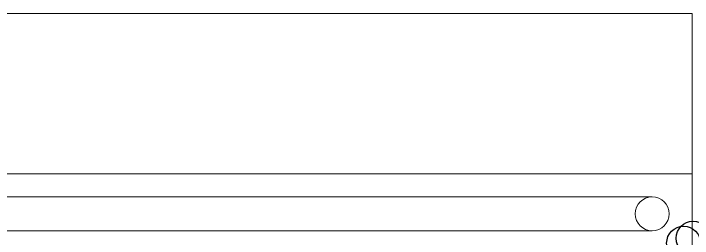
# Model space of a CAD drawing. Header units: metres. Extents: x 5 to 242, y -3 to 162.
# Drawn here: x 21.017 to 23.137, y 109.612 to 110.314 of the extents above; entities that cross this region are included whole.
import ezdxf

# ---------------------------------------------------------------- set-up
doc = ezdxf.new("R2010")
doc.units = ezdxf.units.M
doc.layers.add('1053_ARQ_BASE_MATADOURO_2_dwg', color=7, linetype='Continuous', lineweight=5, true_color=0x767676)
doc.layers.add('A-PISO', color=7, linetype='Continuous', lineweight=5)

# ---------------------------------------------------------------- blocks, each defined once
blk = doc.blocks.new('1053_ARQ_BASE_MATADOURO_2_dwg-3637054-CURRAL BOVINO')
at = {"layer": 'A-PISO', "color": 253, "true_color": 0xaaaaaa, "flags": 128}
for points in [[(124.0431, 76.6282), (124.0431, 77.1282), (119.2931, 77.1282)], [(119.2931, 76.6282), (124.0431, 76.6282), (124.0431, 76.3782), (118.6431, 76.3782)], [(123.9181, 76.5562), (118.5181, 76.5562), (113.4431, 76.5562)], [(123.9181, 76.4502), (118.5181, 76.4502), (113.4431, 76.4502)]]:
    blk.add_lwpolyline(points, dxfattribs=at)
at = {"layer": 'A-PISO', "color": 253, "true_color": 0xaaaaaa}
blk.add_circle((123.9181, 76.5032), 0.053, dxfattribs=at)
at = {"layer": 'A-PISO', "color": 253, "lineweight": 25, "true_color": 0xaaaaaa}
for centre in [(124.0458, 76.4268), (124.0163, 76.4112)]:
    blk.add_circle(centre, 0.053, dxfattribs=at)

msp = doc.modelspace()

# ---------------------------------------------------------------- block references
at = {"layer": '1053_ARQ_BASE_MATADOURO_2_dwg', "color": 253, "true_color": 0xaaaaaa}
msp.add_blockref('1053_ARQ_BASE_MATADOURO_2_dwg-3637054-CURRAL BOVINO', (-100.9065, 33.186), dxfattribs=at)

doc.saveas('drawing.dxf')
